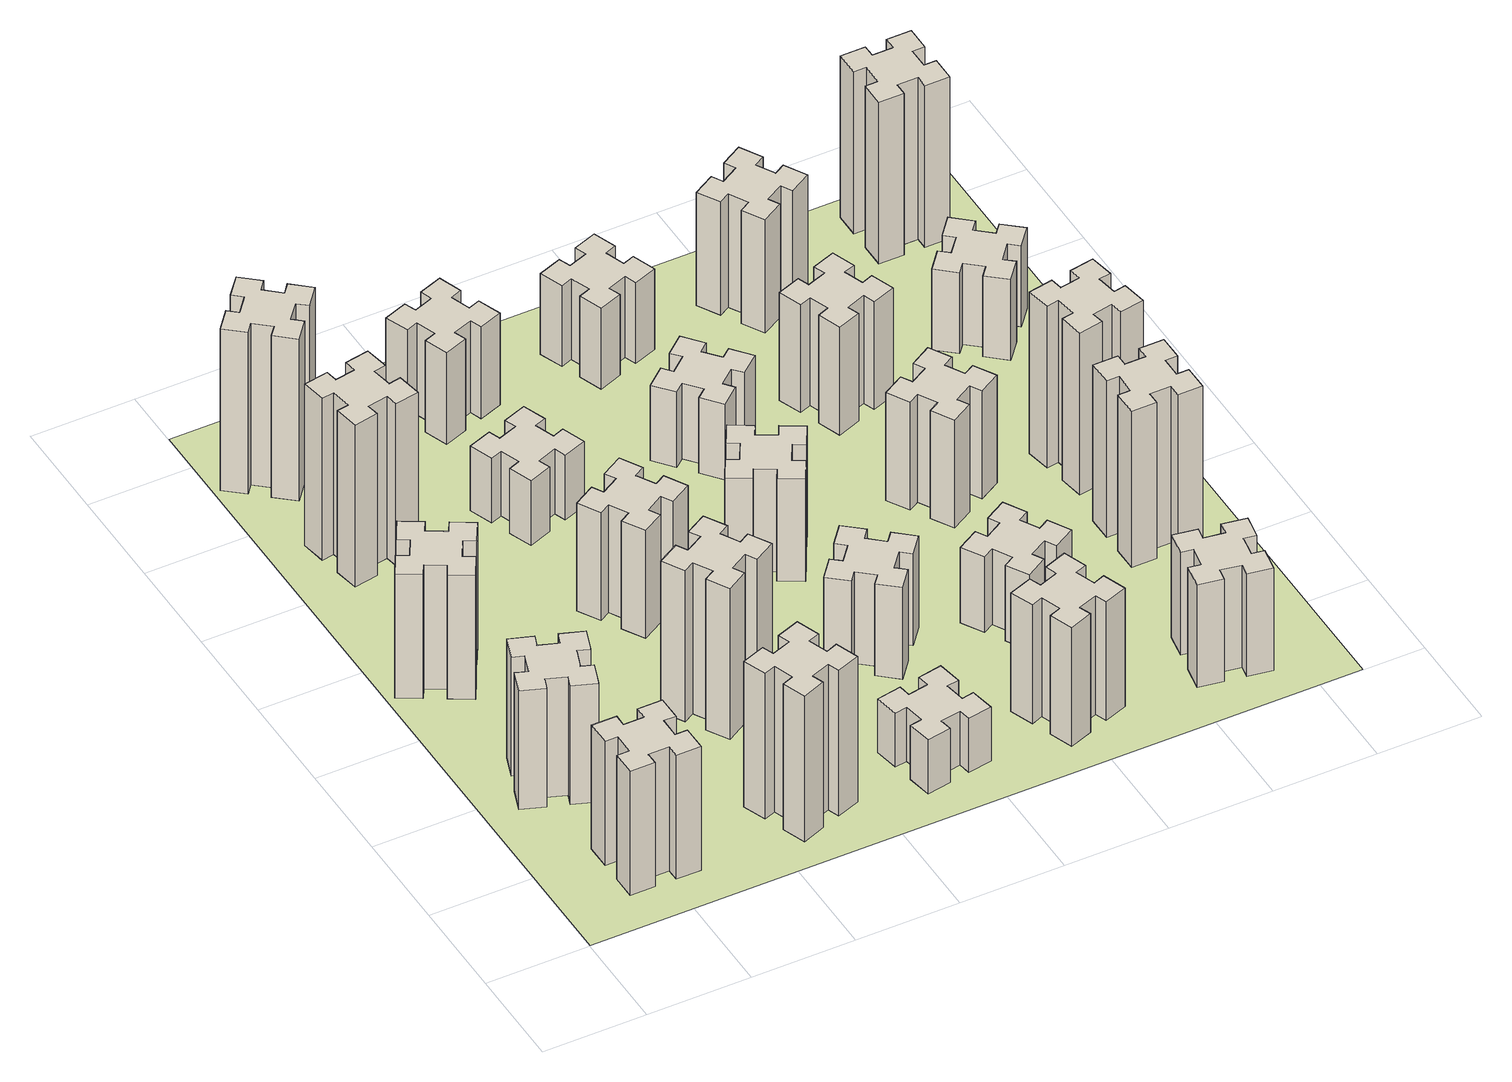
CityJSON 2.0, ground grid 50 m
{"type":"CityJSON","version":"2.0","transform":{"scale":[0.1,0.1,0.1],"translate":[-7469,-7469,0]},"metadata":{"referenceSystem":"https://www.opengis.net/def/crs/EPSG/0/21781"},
"CityObjects":{
"building1":{"type":"Building","attributes":{"class":"1000","function":"1000","usage":"1000","yearOfConstruction":2016,"roofType":"1000","measuredHeight":69,"storeysAboveGround":30,"storeysBelowGround":0},"geometry":[{"type":"Solid","lod":"1","boundaries":[[[[0,1,2,3,4,5,6,7,8,9,10,11,12,13,14,15,16,17,18,19]],[[17,16,20,21]],[[16,15,22,20]],[[15,14,23,22]],[[14,13,24,23]],[[13,12,25,24]],[[12,11,26,25]],[[11,10,27,26]],[[10,9,28,27]],[[9,8,29,28]],[[8,7,30,29]],[[7,6,31,30]],[[6,5,32,31]],[[5,4,33,32]],[[4,3,34,33]],[[3,2,35,34]],[[2,1,36,35]],[[1,0,37,36]],[[0,19,38,37]],[[19,18,39,38]],[[18,17,21,39]],[[24,25,26,27,28,29,30,31,32,33,34,35,36,37,38,39,21,20,22,23]]]]}]},
"building2":{"type":"Building","attributes":{"class":"1000","function":"1000","usage":"1000","yearOfConstruction":2016,"roofType":"1000","measuredHeight":66,"storeysAboveGround":30,"storeysBelowGround":0},"geometry":[{"type":"Solid","lod":"1","boundaries":[[[[40,41,42,43,44,45,46,47,48,49,50,51,52,53,54,55,56,57,58,59]],[[57,56,60,61]],[[56,55,62,60]],[[55,54,63,62]],[[54,53,64,63]],[[53,52,65,64]],[[52,51,66,65]],[[51,50,67,66]],[[50,49,68,67]],[[49,48,69,68]],[[48,47,70,69]],[[47,46,71,70]],[[46,45,72,71]],[[45,44,73,72]],[[44,43,74,73]],[[43,42,75,74]],[[42,41,76,75]],[[41,40,77,76]],[[40,59,78,77]],[[59,58,79,78]],[[58,57,61,79]],[[64,65,66,67,68,69,70,71,72,73,74,75,76,77,78,79,61,60,62,63]]]]}]},
"building3":{"type":"Building","attributes":{"class":"1000","function":"1000","usage":"1000","yearOfConstruction":2016,"roofType":"1000","measuredHeight":69,"storeysAboveGround":30,"storeysBelowGround":0},"geometry":[{"type":"Solid","lod":"1","boundaries":[[[[80,81,82,83,84,85,86,87,88,89,90,91,92,93,94,95,96,97,98,99]],[[97,96,100,101]],[[96,95,102,100]],[[95,94,103,102]],[[94,93,104,103]],[[93,92,105,104]],[[92,91,106,105]],[[91,90,107,106]],[[90,89,108,107]],[[89,88,109,108]],[[88,87,110,109]],[[87,86,111,110]],[[86,85,112,111]],[[85,84,113,112]],[[84,83,114,113]],[[83,82,115,114]],[[82,81,116,115]],[[81,80,117,116]],[[80,99,118,117]],[[99,98,119,118]],[[98,97,101,119]],[[104,105,106,107,108,109,110,111,112,113,114,115,116,117,118,119,101,100,102,103]]]]}]},
"building4":{"type":"Building","attributes":{"class":"1000","function":"1000","usage":"1000","yearOfConstruction":2016,"roofType":"1000","measuredHeight":90,"storeysAboveGround":30,"storeysBelowGround":0},"geometry":[{"type":"Solid","lod":"1","boundaries":[[[[120,121,122,123,124,125,126,127,128,129,130,131,132,133,134,135,136,137,138,139]],[[137,136,140,141]],[[136,135,142,140]],[[135,134,143,142]],[[134,133,144,143]],[[133,132,145,144]],[[132,131,146,145]],[[131,130,147,146]],[[130,129,148,147]],[[129,128,149,148]],[[128,127,150,149]],[[127,126,151,150]],[[126,125,152,151]],[[125,124,153,152]],[[124,123,154,153]],[[123,122,155,154]],[[122,121,156,155]],[[121,120,157,156]],[[120,139,158,157]],[[139,138,159,158]],[[138,137,141,159]],[[144,145,146,147,148,149,150,151,152,153,154,155,156,157,158,159,141,140,142,143]]]]}]},
"building5":{"type":"Building","attributes":{"class":"1000","function":"1000","usage":"1000","yearOfConstruction":2016,"roofType":"1000","measuredHeight":90,"storeysAboveGround":30,"storeysBelowGround":0},"geometry":[{"type":"Solid","lod":"1","boundaries":[[[[160,161,162,163,164,165,166,167,168,169,170,171,172,173,174,175,176,177,178,179]],[[177,176,180,181]],[[176,175,182,180]],[[175,174,183,182]],[[174,173,184,183]],[[173,172,185,184]],[[172,171,186,185]],[[171,170,187,186]],[[170,169,188,187]],[[169,168,189,188]],[[168,167,190,189]],[[167,166,191,190]],[[166,165,192,191]],[[165,164,193,192]],[[164,163,194,193]],[[163,162,195,194]],[[162,161,196,195]],[[161,160,197,196]],[[160,179,198,197]],[[179,178,199,198]],[[178,177,181,199]],[[184,185,186,187,188,189,190,191,192,193,194,195,196,197,198,199,181,180,182,183]]]]}]},
"building6":{"type":"Building","attributes":{"class":"1000","function":"1000","usage":"1000","yearOfConstruction":2016,"roofType":"1000","measuredHeight":81,"storeysAboveGround":30,"storeysBelowGround":0},"geometry":[{"type":"Solid","lod":"1","boundaries":[[[[200,201,202,203,204,205,206,207,208,209,210,211,212,213,214,215,216,217,218,219]],[[217,216,220,221]],[[216,215,222,220]],[[215,214,223,222]],[[214,213,224,223]],[[213,212,225,224]],[[212,211,226,225]],[[211,210,227,226]],[[210,209,228,227]],[[209,208,229,228]],[[208,207,230,229]],[[207,206,231,230]],[[206,205,232,231]],[[205,204,233,232]],[[204,203,234,233]],[[203,202,235,234]],[[202,201,236,235]],[[201,200,237,236]],[[200,219,238,237]],[[219,218,239,238]],[[218,217,221,239]],[[224,225,226,227,228,229,230,231,232,233,234,235,236,237,238,239,221,220,222,223]]]]}]},
"building7":{"type":"Building","attributes":{"class":"1000","function":"1000","usage":"1000","yearOfConstruction":2016,"roofType":"1000","measuredHeight":84,"storeysAboveGround":30,"storeysBelowGround":0},"geometry":[{"type":"Solid","lod":"1","boundaries":[[[[240,241,242,243,244,245,246,247,248,249,250,251,252,253,254,255,256,257,258,259]],[[257,256,260,261]],[[256,255,262,260]],[[255,254,263,262]],[[254,253,264,263]],[[253,252,265,264]],[[252,251,266,265]],[[251,250,267,266]],[[250,249,268,267]],[[249,248,269,268]],[[248,247,270,269]],[[247,246,271,270]],[[246,245,272,271]],[[245,244,273,272]],[[244,243,274,273]],[[243,242,275,274]],[[242,241,276,275]],[[241,240,277,276]],[[240,259,278,277]],[[259,258,279,278]],[[258,257,261,279]],[[264,265,266,267,268,269,270,271,272,273,274,275,276,277,278,279,261,260,262,263]]]]}]},
"building8":{"type":"Building","attributes":{"class":"1000","function":"1000","usage":"1000","yearOfConstruction":2016,"roofType":"1000","measuredHeight":60,"storeysAboveGround":30,"storeysBelowGround":0},"geometry":[{"type":"Solid","lod":"1","boundaries":[[[[280,281,282,283,284,285,286,287,288,289,290,291,292,293,294,295,296,297,298,299]],[[297,296,300,301]],[[296,295,302,300]],[[295,294,303,302]],[[294,293,304,303]],[[293,292,305,304]],[[292,291,306,305]],[[291,290,307,306]],[[290,289,308,307]],[[289,288,309,308]],[[288,287,310,309]],[[287,286,311,310]],[[286,285,312,311]],[[285,284,313,312]],[[284,283,314,313]],[[283,282,315,314]],[[282,281,316,315]],[[281,280,317,316]],[[280,299,318,317]],[[299,298,319,318]],[[298,297,301,319]],[[304,305,306,307,308,309,310,311,312,313,314,315,316,317,318,319,301,300,302,303]]]]}]},
"building9":{"type":"Building","attributes":{"class":"1000","function":"1000","usage":"1000","yearOfConstruction":2016,"roofType":"1000","measuredHeight":36,"storeysAboveGround":30,"storeysBelowGround":0},"geometry":[{"type":"Solid","lod":"1","boundaries":[[[[320,321,322,323,324,325,326,327,328,329,330,331,332,333,334,335,336,337,338,339]],[[337,336,340,341]],[[336,335,342,340]],[[335,334,343,342]],[[334,333,344,343]],[[333,332,345,344]],[[332,331,346,345]],[[331,330,347,346]],[[330,329,348,347]],[[329,328,349,348]],[[328,327,350,349]],[[327,326,351,350]],[[326,325,352,351]],[[325,324,353,352]],[[324,323,354,353]],[[323,322,355,354]],[[322,321,356,355]],[[321,320,357,356]],[[320,339,358,357]],[[339,338,359,358]],[[338,337,341,359]],[[344,345,346,347,348,349,350,351,352,353,354,355,356,357,358,359,341,340,342,343]]]]}]},
"building10":{"type":"Building","attributes":{"class":"1000","function":"1000","usage":"1000","yearOfConstruction":2016,"roofType":"1000","measuredHeight":30,"storeysAboveGround":30,"storeysBelowGround":0},"geometry":[{"type":"Solid","lod":"1","boundaries":[[[[360,361,362,363,364,365,366,367,368,369,370,371,372,373,374,375,376,377,378,379]],[[377,376,380,381]],[[376,375,382,380]],[[375,374,383,382]],[[374,373,384,383]],[[373,372,385,384]],[[372,371,386,385]],[[371,370,387,386]],[[370,369,388,387]],[[369,368,389,388]],[[368,367,390,389]],[[367,366,391,390]],[[366,365,392,391]],[[365,364,393,392]],[[364,363,394,393]],[[363,362,395,394]],[[362,361,396,395]],[[361,360,397,396]],[[360,379,398,397]],[[379,378,399,398]],[[378,377,381,399]],[[384,385,386,387,388,389,390,391,392,393,394,395,396,397,398,399,381,380,382,383]]]]}]},
"building11":{"type":"Building","attributes":{"class":"1000","function":"1000","usage":"1000","yearOfConstruction":2016,"roofType":"1000","measuredHeight":51,"storeysAboveGround":30,"storeysBelowGround":0},"geometry":[{"type":"Solid","lod":"1","boundaries":[[[[400,401,402,403,404,405,406,407,408,409,410,411,412,413,414,415,416,417,418,419]],[[417,416,420,421]],[[416,415,422,420]],[[415,414,423,422]],[[414,413,424,423]],[[413,412,425,424]],[[412,411,426,425]],[[411,410,427,426]],[[410,409,428,427]],[[409,408,429,428]],[[408,407,430,429]],[[407,406,431,430]],[[406,405,432,431]],[[405,404,433,432]],[[404,403,434,433]],[[403,402,435,434]],[[402,401,436,435]],[[401,400,437,436]],[[400,419,438,437]],[[419,418,439,438]],[[418,417,421,439]],[[424,425,426,427,428,429,430,431,432,433,434,435,436,437,438,439,421,420,422,423]]]]}]},
"building12":{"type":"Building","attributes":{"class":"1000","function":"1000","usage":"1000","yearOfConstruction":2016,"roofType":"1000","measuredHeight":51,"storeysAboveGround":30,"storeysBelowGround":0},"geometry":[{"type":"Solid","lod":"1","boundaries":[[[[440,441,442,443,444,445,446,447,448,449,450,451,452,453,454,455,456,457,458,459]],[[457,456,460,461]],[[456,455,462,460]],[[455,454,463,462]],[[454,453,464,463]],[[453,452,465,464]],[[452,451,466,465]],[[451,450,467,466]],[[450,449,468,467]],[[449,448,469,468]],[[448,447,470,469]],[[447,446,471,470]],[[446,445,472,471]],[[445,444,473,472]],[[444,443,474,473]],[[443,442,475,474]],[[442,441,476,475]],[[441,440,477,476]],[[440,459,478,477]],[[459,458,479,478]],[[458,457,461,479]],[[464,465,466,467,468,469,470,471,472,473,474,475,476,477,478,479,461,460,462,463]]]]}]},
"building13":{"type":"Building","attributes":{"class":"1000","function":"1000","usage":"1000","yearOfConstruction":2016,"roofType":"1000","measuredHeight":57,"storeysAboveGround":30,"storeysBelowGround":0},"geometry":[{"type":"Solid","lod":"1","boundaries":[[[[480,481,482,483,484,485,486,487,488,489,490,491,492,493,494,495,496,497,498,499]],[[497,496,500,501]],[[496,495,502,500]],[[495,494,503,502]],[[494,493,504,503]],[[493,492,505,504]],[[492,491,506,505]],[[491,490,507,506]],[[490,489,508,507]],[[489,488,509,508]],[[488,487,510,509]],[[487,486,511,510]],[[486,485,512,511]],[[485,484,513,512]],[[484,483,514,513]],[[483,482,515,514]],[[482,481,516,515]],[[481,480,517,516]],[[480,499,518,517]],[[499,498,519,518]],[[498,497,501,519]],[[504,505,506,507,508,509,510,511,512,513,514,515,516,517,518,519,501,500,502,503]]]]}]},
"building14":{"type":"Building","attributes":{"class":"1000","function":"1000","usage":"1000","yearOfConstruction":2016,"roofType":"1000","measuredHeight":66,"storeysAboveGround":30,"storeysBelowGround":0},"geometry":[{"type":"Solid","lod":"1","boundaries":[[[[520,521,522,523,524,525,526,527,528,529,530,531,532,533,534,535,536,537,538,539]],[[537,536,540,541]],[[536,535,542,540]],[[535,534,543,542]],[[534,533,544,543]],[[533,532,545,544]],[[532,531,546,545]],[[531,530,547,546]],[[530,529,548,547]],[[529,528,549,548]],[[528,527,550,549]],[[527,526,551,550]],[[526,525,552,551]],[[525,524,553,552]],[[524,523,554,553]],[[523,522,555,554]],[[522,521,556,555]],[[521,520,557,556]],[[520,539,558,557]],[[539,538,559,558]],[[538,537,541,559]],[[544,545,546,547,548,549,550,551,552,553,554,555,556,557,558,559,541,540,542,543]]]]}]},
"building15":{"type":"Building","attributes":{"class":"1000","function":"1000","usage":"1000","yearOfConstruction":2016,"roofType":"1000","measuredHeight":42,"storeysAboveGround":30,"storeysBelowGround":0},"geometry":[{"type":"Solid","lod":"1","boundaries":[[[[560,561,562,563,564,565,566,567,568,569,570,571,572,573,574,575,576,577,578,579]],[[577,576,580,581]],[[576,575,582,580]],[[575,574,583,582]],[[574,573,584,583]],[[573,572,585,584]],[[572,571,586,585]],[[571,570,587,586]],[[570,569,588,587]],[[569,568,589,588]],[[568,567,590,589]],[[567,566,591,590]],[[566,565,592,591]],[[565,564,593,592]],[[564,563,594,593]],[[563,562,595,594]],[[562,561,596,595]],[[561,560,597,596]],[[560,579,598,597]],[[579,578,599,598]],[[578,577,581,599]],[[584,585,586,587,588,589,590,591,592,593,594,595,596,597,598,599,581,580,582,583]]]]}]},
"building16":{"type":"Building","attributes":{"class":"1000","function":"1000","usage":"1000","yearOfConstruction":2016,"roofType":"1000","measuredHeight":45,"storeysAboveGround":30,"storeysBelowGround":0},"geometry":[{"type":"Solid","lod":"1","boundaries":[[[[600,601,602,603,604,605,606,607,608,609,610,611,612,613,614,615,616,617,618,619]],[[617,616,620,621]],[[616,615,622,620]],[[615,614,623,622]],[[614,613,624,623]],[[613,612,625,624]],[[612,611,626,625]],[[611,610,627,626]],[[610,609,628,627]],[[609,608,629,628]],[[608,607,630,629]],[[607,606,631,630]],[[606,605,632,631]],[[605,604,633,632]],[[604,603,634,633]],[[603,602,635,634]],[[602,601,636,635]],[[601,600,637,636]],[[600,619,638,637]],[[619,618,639,638]],[[618,617,621,639]],[[624,625,626,627,628,629,630,631,632,633,634,635,636,637,638,639,621,620,622,623]]]]}]},
"building17":{"type":"Building","attributes":{"class":"1000","function":"1000","usage":"1000","yearOfConstruction":2016,"roofType":"1000","measuredHeight":42,"storeysAboveGround":30,"storeysBelowGround":0},"geometry":[{"type":"Solid","lod":"1","boundaries":[[[[640,641,642,643,644,645,646,647,648,649,650,651,652,653,654,655,656,657,658,659]],[[657,656,660,661]],[[656,655,662,660]],[[655,654,663,662]],[[654,653,664,663]],[[653,652,665,664]],[[652,651,666,665]],[[651,650,667,666]],[[650,649,668,667]],[[649,648,669,668]],[[648,647,670,669]],[[647,646,671,670]],[[646,645,672,671]],[[645,644,673,672]],[[644,643,674,673]],[[643,642,675,674]],[[642,641,676,675]],[[641,640,677,676]],[[640,659,678,677]],[[659,658,679,678]],[[658,657,661,679]],[[664,665,666,667,668,669,670,671,672,673,674,675,676,677,678,679,661,660,662,663]]]]}]},
"building18":{"type":"Building","attributes":{"class":"1000","function":"1000","usage":"1000","yearOfConstruction":2016,"roofType":"1000","measuredHeight":60,"storeysAboveGround":30,"storeysBelowGround":0},"geometry":[{"type":"Solid","lod":"1","boundaries":[[[[680,681,682,683,684,685,686,687,688,689,690,691,692,693,694,695,696,697,698,699]],[[697,696,700,701]],[[696,695,702,700]],[[695,694,703,702]],[[694,693,704,703]],[[693,692,705,704]],[[692,691,706,705]],[[691,690,707,706]],[[690,689,708,707]],[[689,688,709,708]],[[688,687,710,709]],[[687,686,711,710]],[[686,685,712,711]],[[685,684,713,712]],[[684,683,714,713]],[[683,682,715,714]],[[682,681,716,715]],[[681,680,717,716]],[[680,699,718,717]],[[699,698,719,718]],[[698,697,701,719]],[[704,705,706,707,708,709,710,711,712,713,714,715,716,717,718,719,701,700,702,703]]]]}]},
"building19":{"type":"Building","attributes":{"class":"1000","function":"1000","usage":"1000","yearOfConstruction":2016,"roofType":"1000","measuredHeight":57,"storeysAboveGround":30,"storeysBelowGround":0},"geometry":[{"type":"Solid","lod":"1","boundaries":[[[[720,721,722,723,724,725,726,727,728,729,730,731,732,733,734,735,736,737,738,739]],[[737,736,740,741]],[[736,735,742,740]],[[735,734,743,742]],[[734,733,744,743]],[[733,732,745,744]],[[732,731,746,745]],[[731,730,747,746]],[[730,729,748,747]],[[729,728,749,748]],[[728,727,750,749]],[[727,726,751,750]],[[726,725,752,751]],[[725,724,753,752]],[[724,723,754,753]],[[723,722,755,754]],[[722,721,756,755]],[[721,720,757,756]],[[720,739,758,757]],[[739,738,759,758]],[[738,737,741,759]],[[744,745,746,747,748,749,750,751,752,753,754,755,756,757,758,759,741,740,742,743]]]]}]},
"building20":{"type":"Building","attributes":{"class":"1000","function":"1000","usage":"1000","yearOfConstruction":2016,"roofType":"1000","measuredHeight":60,"storeysAboveGround":30,"storeysBelowGround":0},"geometry":[{"type":"Solid","lod":"1","boundaries":[[[[760,761,762,763,764,765,766,767,768,769,770,771,772,773,774,775,776,777,778,779]],[[777,776,780,781]],[[776,775,782,780]],[[775,774,783,782]],[[774,773,784,783]],[[773,772,785,784]],[[772,771,786,785]],[[771,770,787,786]],[[770,769,788,787]],[[769,768,789,788]],[[768,767,790,789]],[[767,766,791,790]],[[766,765,792,791]],[[765,764,793,792]],[[764,763,794,793]],[[763,762,795,794]],[[762,761,796,795]],[[761,760,797,796]],[[760,779,798,797]],[[779,778,799,798]],[[778,777,781,799]],[[784,785,786,787,788,789,790,791,792,793,794,795,796,797,798,799,781,780,782,783]]]]}]},
"building21":{"type":"Building","attributes":{"class":"1000","function":"1000","usage":"1000","yearOfConstruction":2016,"roofType":"1000","measuredHeight":63,"storeysAboveGround":30,"storeysBelowGround":0},"geometry":[{"type":"Solid","lod":"1","boundaries":[[[[800,801,802,803,804,805,806,807,808,809,810,811,812,813,814,815,816,817,818,819]],[[817,816,820,821]],[[816,815,822,820]],[[815,814,823,822]],[[814,813,824,823]],[[813,812,825,824]],[[812,811,826,825]],[[811,810,827,826]],[[810,809,828,827]],[[809,808,829,828]],[[808,807,830,829]],[[807,806,831,830]],[[806,805,832,831]],[[805,804,833,832]],[[804,803,834,833]],[[803,802,835,834]],[[802,801,836,835]],[[801,800,837,836]],[[800,819,838,837]],[[819,818,839,838]],[[818,817,821,839]],[[824,825,826,827,828,829,830,831,832,833,834,835,836,837,838,839,821,820,822,823]]]]}]},
"building22":{"type":"Building","attributes":{"class":"1000","function":"1000","usage":"1000","yearOfConstruction":2016,"roofType":"1000","measuredHeight":87,"storeysAboveGround":30,"storeysBelowGround":0},"geometry":[{"type":"Solid","lod":"1","boundaries":[[[[840,841,842,843,844,845,846,847,848,849,850,851,852,853,854,855,856,857,858,859]],[[857,856,860,861]],[[856,855,862,860]],[[855,854,863,862]],[[854,853,864,863]],[[853,852,865,864]],[[852,851,866,865]],[[851,850,867,866]],[[850,849,868,867]],[[849,848,869,868]],[[848,847,870,869]],[[847,846,871,870]],[[846,845,872,871]],[[845,844,873,872]],[[844,843,874,873]],[[843,842,875,874]],[[842,841,876,875]],[[841,840,877,876]],[[840,859,878,877]],[[859,858,879,878]],[[858,857,861,879]],[[864,865,866,867,868,869,870,871,872,873,874,875,876,877,878,879,861,860,862,863]]]]}]},
"building23":{"type":"Building","attributes":{"class":"1000","function":"1000","usage":"1000","yearOfConstruction":2016,"roofType":"1000","measuredHeight":90,"storeysAboveGround":30,"storeysBelowGround":0},"geometry":[{"type":"Solid","lod":"1","boundaries":[[[[880,881,882,883,884,885,886,887,888,889,890,891,892,893,894,895,896,897,898,899]],[[897,896,900,901]],[[896,895,902,900]],[[895,894,903,902]],[[894,893,904,903]],[[893,892,905,904]],[[892,891,906,905]],[[891,890,907,906]],[[890,889,908,907]],[[889,888,909,908]],[[888,887,910,909]],[[887,886,911,910]],[[886,885,912,911]],[[885,884,913,912]],[[884,883,914,913]],[[883,882,915,914]],[[882,881,916,915]],[[881,880,917,916]],[[880,899,918,917]],[[899,898,919,918]],[[898,897,901,919]],[[904,905,906,907,908,909,910,911,912,913,914,915,916,917,918,919,901,900,902,903]]]]}]},
"building24":{"type":"Building","attributes":{"class":"1000","function":"1000","usage":"1000","yearOfConstruction":2016,"roofType":"1000","measuredHeight":45,"storeysAboveGround":30,"storeysBelowGround":0},"geometry":[{"type":"Solid","lod":"1","boundaries":[[[[920,921,922,923,924,925,926,927,928,929,930,931,932,933,934,935,936,937,938,939]],[[937,936,940,941]],[[936,935,942,940]],[[935,934,943,942]],[[934,933,944,943]],[[933,932,945,944]],[[932,931,946,945]],[[931,930,947,946]],[[930,929,948,947]],[[929,928,949,948]],[[928,927,950,949]],[[927,926,951,950]],[[926,925,952,951]],[[925,924,953,952]],[[924,923,954,953]],[[923,922,955,954]],[[922,921,956,955]],[[921,920,957,956]],[[920,939,958,957]],[[939,938,959,958]],[[938,937,941,959]],[[944,945,946,947,948,949,950,951,952,953,954,955,956,957,958,959,941,940,942,943]]]]}]},
"building25":{"type":"Building","attributes":{"class":"1000","function":"1000","usage":"1000","yearOfConstruction":2016,"roofType":"1000","measuredHeight":90,"storeysAboveGround":30,"storeysBelowGround":0},"geometry":[{"type":"Solid","lod":"1","boundaries":[[[[960,961,962,963,964,965,966,967,968,969,970,971,972,973,974,975,976,977,978,979]],[[977,976,980,981]],[[976,975,982,980]],[[975,974,983,982]],[[974,973,984,983]],[[973,972,985,984]],[[972,971,986,985]],[[971,970,987,986]],[[970,969,988,987]],[[969,968,989,988]],[[968,967,990,989]],[[967,966,991,990]],[[966,965,992,991]],[[965,964,993,992]],[[964,963,994,993]],[[963,962,995,994]],[[962,961,996,995]],[[961,960,997,996]],[[960,979,998,997]],[[979,978,999,998]],[[978,977,981,999]],[[984,985,986,987,988,989,990,991,992,993,994,995,996,997,998,999,981,980,982,983]]]]}]},
"landuse1":{"type":"LandUse","attributes":{"name":"plot1","function":"1010"},"geometry":[{"type":"MultiSurface","lod":"1","boundaries":[[[1000,1001,1002,1003]]]}]}
},
"vertices":[
[425,265,0],[525,265,0],[525,205,0],[645,205,0],[645,325,0],[585,325,0],[585,425,0],[645,425,0],[645,545,0],[525,545,0],[525,485,0],[425,485,0],[425,545,0],[305,545,0],[305,425,0],[365,425,0],[365,325,0],[305,325,0],[305,205,0],[425,205,0],[365,325,690],[305,325,690],[365,425,690],[305,425,690],[305,545,690],[425,545,690],[425,485,690],[525,485,690],[525,545,690],[645,545,690],[645,425,690],[585,425,690],[585,325,690],[645,325,690],[645,205,690],[525,205,690],[525,265,690],[425,265,690],[425,205,690],[305,205,690],
[289,1100,0],[255,1006,0],[199,1027,0],[157,914,0],[270,873,0],[291,929,0],[385,895,0],[364,839,0],[477,797,0],[518,910,0],[462,931,0],[496,1025,0],[552,1004,0],[593,1117,0],[480,1158,0],[460,1102,0],[366,1136,0],[387,1192,0],[274,1233,0],[233,1120,0],[366,1136,660],[387,1192,660],[460,1102,660],[480,1158,660],[593,1117,660],[552,1004,660],[496,1025,660],[462,931,660],[518,910,660],[477,797,660],[364,839,660],[385,895,660],[291,929,660],[270,873,660],[157,914,660],[199,1027,660],[255,1006,660],[289,1100,660],[233,1120,660],[274,1233,660],
[374,1926,0],[287,1976,0],[317,2028,0],[213,2088,0],[153,1984,0],[205,1954,0],[155,1867,0],[103,1897,0],[43,1793,0],[147,1733,0],[177,1785,0],[264,1735,0],[234,1683,0],[338,1623,0],[398,1727,0],[346,1757,0],[396,1844,0],[448,1814,0],[508,1918,0],[404,1978,0],[396,1844,690],[448,1814,690],[346,1757,690],[398,1727,690],[338,1623,690],[234,1683,690],[264,1735,690],[177,1785,690],[147,1733,690],[43,1793,690],[103,1897,690],[155,1867,690],[205,1954,690],[153,1984,690],[213,2088,690],[317,2028,690],[287,1976,690],[374,1926,690],[404,1978,690],[508,1918,690],
[405,2812,0],[307,2795,0],[297,2854,0],[178,2833,0],[199,2715,0],[258,2725,0],[276,2627,0],[217,2617,0],[237,2498,0],[356,2519,0],[345,2578,0],[444,2596,0],[454,2537,0],[572,2557,0],[551,2676,0],[492,2665,0],[475,2764,0],[534,2774,0],[513,2892,0],[395,2871,0],[475,2764,900],[534,2774,900],[492,2665,900],[551,2676,900],[572,2557,900],[454,2537,900],[444,2596,900],[345,2578,900],[356,2519,900],[237,2498,900],[217,2617,900],[276,2627,900],[258,2725,900],[199,2715,900],[178,2833,900],[297,2854,900],[307,2795,900],[405,2812,900],[395,2871,900],[513,2892,900],
[384,3387,0],[308,3452,0],[346,3498,0],[254,3575,0],[177,3483,0],[223,3444,0],[159,3368,0],[113,3406,0],[36,3314,0],[128,3237,0],[166,3283,0],[243,3219,0],[204,3173,0],[296,3096,0],[373,3188,0],[327,3226,0],[392,3303,0],[438,3264,0],[515,3356,0],[423,3433,0],[392,3303,900],[438,3264,900],[327,3226,900],[373,3188,900],[296,3096,900],[204,3173,900],[243,3219,900],[166,3283,900],[128,3237,900],[36,3314,900],[113,3406,900],[159,3368,900],[223,3444,900],[177,3483,900],[254,3575,900],[346,3498,900],[308,3452,900],[384,3387,900],[423,3433,900],[515,3356,900],
[1206,255,0],[1300,289,0],[1320,233,0],[1433,274,0],[1392,387,0],[1336,366,0],[1302,460,0],[1358,480,0],[1317,593,0],[1204,552,0],[1225,496,0],[1131,462,0],[1110,518,0],[997,477,0],[1039,364,0],[1095,385,0],[1129,291,0],[1073,270,0],[1114,157,0],[1227,199,0],[1129,291,810],[1073,270,810],[1095,385,810],[1039,364,810],[997,477,810],[1110,518,810],[1131,462,810],[1225,496,810],[1204,552,810],[1317,593,810],[1358,480,810],[1302,460,810],[1336,366,810],[1392,387,810],[1433,274,810],[1320,233,810],[1300,289,810],[1206,255,810],[1227,199,810],[1114,157,810],
[1204,1236,0],[1117,1186,0],[1087,1238,0],[983,1178,0],[1043,1074,0],[1095,1104,0],[1145,1017,0],[1093,987,0],[1153,883,0],[1257,943,0],[1227,995,0],[1314,1045,0],[1344,993,0],[1448,1053,0],[1388,1157,0],[1336,1127,0],[1286,1214,0],[1338,1244,0],[1278,1348,0],[1174,1288,0],[1286,1214,840],[1338,1244,840],[1336,1127,840],[1388,1157,840],[1448,1053,840],[1344,993,840],[1314,1045,840],[1227,995,840],[1257,943,840],[1153,883,840],[1093,987,840],[1145,1017,840],[1095,1104,840],[1043,1074,840],[983,1178,840],[1087,1238,840],[1117,1186,840],[1204,1236,840],[1174,1288,840],[1278,1348,840],
[1095,1844,0],[1145,1757,0],[1093,1727,0],[1153,1623,0],[1257,1683,0],[1227,1735,0],[1314,1785,0],[1344,1733,0],[1448,1793,0],[1388,1897,0],[1336,1867,0],[1286,1954,0],[1338,1984,0],[1278,2088,0],[1174,2028,0],[1204,1976,0],[1117,1926,0],[1087,1978,0],[983,1918,0],[1043,1814,0],[1117,1926,600],[1087,1978,600],[1204,1976,600],[1174,2028,600],[1278,2088,600],[1338,1984,600],[1286,1954,600],[1336,1867,600],[1388,1897,600],[1448,1793,600],[1344,1733,600],[1314,1785,600],[1227,1735,600],[1257,1683,600],[1153,1623,600],[1093,1727,600],[1145,1757,600],[1095,1844,600],[1043,1814,600],[983,1918,600],
[1125,2716,0],[1031,2682,0],[1010,2738,0],[897,2697,0],[939,2584,0],[995,2605,0],[1029,2511,0],[973,2490,0],[1014,2377,0],[1127,2419,0],[1106,2475,0],[1200,2509,0],[1220,2453,0],[1333,2494,0],[1292,2607,0],[1236,2586,0],[1202,2680,0],[1258,2700,0],[1217,2813,0],[1104,2772,0],[1202,2680,360],[1258,2700,360],[1236,2586,360],[1292,2607,360],[1333,2494,360],[1220,2453,360],[1200,2509,360],[1106,2475,360],[1127,2419,360],[1014,2377,360],[973,2490,360],[1029,2511,360],[995,2605,360],[939,2584,360],[897,2697,360],[1010,2738,360],[1031,2682,360],[1125,2716,360],[1104,2772,360],[1217,2813,360],
[1825,258,0],[1924,276,0],[1934,217,0],[2052,237,0],[2031,356,0],[1972,345,0],[1955,444,0],[2014,454,0],[1993,572,0],[1875,551,0],[1885,492,0],[1787,475,0],[1777,534,0],[1658,513,0],[1679,395,0],[1738,405,0],[1756,307,0],[1697,297,0],[1717,178,0],[1836,199,0],[1756,307,300],[1697,297,300],[1738,405,300],[1679,395,300],[1658,513,300],[1777,534,300],[1787,475,300],[1885,492,300],[1875,551,300],[1993,572,300],[2014,454,300],[1955,444,300],[1972,345,300],[2031,356,300],[2052,237,300],[1934,217,300],[1924,276,300],[1825,258,300],[1836,199,300],[1717,178,300],
[1125,3456,0],[1031,3422,0],[1010,3478,0],[897,3437,0],[939,3324,0],[995,3345,0],[1029,3251,0],[973,3230,0],[1014,3117,0],[1127,3159,0],[1106,3215,0],[1200,3249,0],[1220,3193,0],[1333,3234,0],[1292,3347,0],[1236,3326,0],[1202,3420,0],[1258,3440,0],[1217,3553,0],[1104,3512,0],[1202,3420,510],[1258,3440,510],[1236,3326,510],[1292,3347,510],[1333,3234,510],[1220,3193,510],[1200,3249,510],[1106,3215,510],[1127,3159,510],[1014,3117,510],[973,3230,510],[1029,3251,510],[995,3345,510],[939,3324,510],[897,3437,510],[1010,3478,510],[1031,3422,510],[1125,3456,510],[1104,3512,510],[1217,3553,510],
[1903,1224,0],[1839,1148,0],[1793,1186,0],[1716,1094,0],[1808,1017,0],[1846,1063,0],[1923,999,0],[1884,953,0],[1976,876,0],[2053,968,0],[2007,1006,0],[2072,1083,0],[2118,1044,0],[2195,1136,0],[2103,1213,0],[2064,1167,0],[1988,1232,0],[2026,1278,0],[1934,1355,0],[1857,1263,0],[1988,1232,510],[2026,1278,510],[2064,1167,510],[2103,1213,510],[2195,1136,510],[2118,1044,510],[2072,1083,510],[2007,1006,510],[2053,968,510],[1976,876,510],[1884,953,510],[1923,999,510],[1846,1063,510],[1808,1017,510],[1716,1094,510],[1793,1186,510],[1839,1148,510],[1903,1224,510],[1857,1263,510],[1934,1355,510],
[1785,1954,0],[1735,1867,0],[1683,1897,0],[1623,1793,0],[1727,1733,0],[1757,1785,0],[1844,1735,0],[1814,1683,0],[1918,1623,0],[1978,1727,0],[1926,1757,0],[1976,1844,0],[2028,1814,0],[2088,1918,0],[1984,1978,0],[1954,1926,0],[1867,1976,0],[1897,2028,0],[1793,2088,0],[1733,1984,0],[1867,1976,570],[1897,2028,570],[1954,1926,570],[1984,1978,570],[2088,1918,570],[2028,1814,570],[1976,1844,570],[1926,1757,570],[1978,1727,570],[1918,1623,570],[1814,1683,570],[1844,1735,570],[1757,1785,570],[1727,1733,570],[1623,1793,570],[1683,1897,570],[1735,1867,570],[1785,1954,570],[1733,1984,570],[1793,2088,570],
[2375,385,0],[2409,291,0],[2353,270,0],[2394,157,0],[2507,199,0],[2486,255,0],[2580,289,0],[2600,233,0],[2713,274,0],[2672,387,0],[2616,366,0],[2582,460,0],[2638,480,0],[2597,593,0],[2484,552,0],[2505,496,0],[2411,462,0],[2390,518,0],[2277,477,0],[2319,364,0],[2411,462,660],[2390,518,660],[2505,496,660],[2484,552,660],[2597,593,660],[2638,480,660],[2582,460,660],[2616,366,660],[2672,387,660],[2713,274,660],[2600,233,660],[2580,289,660],[2486,255,660],[2507,199,660],[2394,157,660],[2353,270,660],[2409,291,660],[2375,385,660],[2319,364,660],[2277,477,660],
[1988,2479,0],[2064,2543,0],[2103,2497,0],[2195,2574,0],[2118,2666,0],[2072,2628,0],[2007,2704,0],[2053,2743,0],[1976,2835,0],[1884,2758,0],[1923,2712,0],[1846,2647,0],[1808,2693,0],[1716,2616,0],[1793,2524,0],[1839,2563,0],[1903,2486,0],[1857,2448,0],[1934,2356,0],[2026,2433,0],[1903,2486,420],[1857,2448,420],[1839,2563,420],[1793,2524,420],[1716,2616,420],[1808,2693,420],[1846,2647,420],[1923,2712,420],[1884,2758,420],[1976,2835,420],[2053,2743,420],[2007,2704,420],[2072,2628,420],[2118,2666,420],[2195,2574,420],[2103,2497,420],[2064,2543,420],[1988,2479,420],[2026,2433,420],[1934,2356,420],
[1865,3456,0],[1771,3422,0],[1750,3478,0],[1637,3437,0],[1679,3324,0],[1735,3345,0],[1769,3251,0],[1713,3230,0],[1754,3117,0],[1867,3159,0],[1846,3215,0],[1940,3249,0],[1960,3193,0],[2073,3234,0],[2032,3347,0],[1976,3326,0],[1942,3420,0],[1998,3440,0],[1957,3553,0],[1844,3512,0],[1942,3420,450],[1998,3440,450],[1976,3326,450],[2032,3347,450],[2073,3234,450],[1960,3193,450],[1940,3249,450],[1846,3215,450],[1867,3159,450],[1754,3117,450],[1713,3230,450],[1769,3251,450],[1735,3345,450],[1679,3324,450],[1637,3437,450],[1750,3478,450],[1771,3422,450],[1865,3456,450],[1844,3512,450],[1957,3553,450],
[2607,895,0],[2694,945,0],[2724,893,0],[2828,953,0],[2768,1057,0],[2716,1027,0],[2666,1114,0],[2718,1144,0],[2658,1248,0],[2554,1188,0],[2584,1136,0],[2497,1086,0],[2467,1138,0],[2363,1078,0],[2423,974,0],[2475,1004,0],[2525,917,0],[2473,887,0],[2533,783,0],[2637,843,0],[2525,917,420],[2473,887,420],[2475,1004,420],[2423,974,420],[2363,1078,420],[2467,1138,420],[2497,1086,420],[2584,1136,420],[2554,1188,420],[2658,1248,420],[2718,1144,420],[2666,1114,420],[2716,1027,420],[2768,1057,420],[2828,953,420],[2724,893,420],[2694,945,420],[2607,895,420],[2637,843,420],[2533,783,420],
[2816,1867,0],[2766,1954,0],[2818,1984,0],[2758,2088,0],[2654,2028,0],[2684,1976,0],[2597,1926,0],[2567,1978,0],[2463,1918,0],[2523,1814,0],[2575,1844,0],[2625,1757,0],[2573,1727,0],[2633,1623,0],[2737,1683,0],[2707,1735,0],[2794,1785,0],[2824,1733,0],[2928,1793,0],[2868,1897,0],[2794,1785,600],[2824,1733,600],[2707,1735,600],[2737,1683,600],[2633,1623,600],[2573,1727,600],[2625,1757,600],[2575,1844,600],[2523,1814,600],[2463,1918,600],[2567,1978,600],[2597,1926,600],[2684,1976,600],[2654,2028,600],[2758,2088,600],[2818,1984,600],[2766,1954,600],[2816,1867,600],[2868,1897,600],[2928,1793,600],
[3335,307,0],[3352,405,0],[3411,395,0],[3432,513,0],[3314,534,0],[3304,475,0],[3205,492,0],[3216,551,0],[3097,572,0],[3077,454,0],[3136,444,0],[3118,345,0],[3059,356,0],[3038,237,0],[3157,217,0],[3167,276,0],[3265,258,0],[3255,199,0],[3373,178,0],[3394,297,0],[3265,258,570],[3255,199,570],[3167,276,570],[3157,217,570],[3038,237,570],[3059,356,570],[3118,345,570],[3136,444,570],[3077,454,570],[3097,572,570],[3216,551,570],[3205,492,570],[3304,475,570],[3314,534,570],[3432,513,570],[3411,395,570],[3352,405,570],[3335,307,570],[3394,297,570],[3373,178,570],
[2586,2475,0],[2680,2509,0],[2700,2453,0],[2813,2494,0],[2772,2607,0],[2716,2586,0],[2682,2680,0],[2738,2700,0],[2697,2813,0],[2584,2772,0],[2605,2716,0],[2511,2682,0],[2490,2738,0],[2377,2697,0],[2419,2584,0],[2475,2605,0],[2509,2511,0],[2453,2490,0],[2494,2377,0],[2607,2419,0],[2509,2511,600],[2453,2490,600],[2475,2605,600],[2419,2584,600],[2377,2697,600],[2490,2738,600],[2511,2682,600],[2605,2716,600],[2584,2772,600],[2697,2813,600],[2738,2700,600],[2682,2680,600],[2716,2586,600],[2772,2607,600],[2813,2494,600],[2700,2453,600],[2680,2509,600],[2586,2475,600],[2607,2419,600],[2494,2377,600],
[2716,3347,0],[2666,3434,0],[2718,3464,0],[2658,3568,0],[2554,3508,0],[2584,3456,0],[2497,3406,0],[2467,3458,0],[2363,3398,0],[2423,3294,0],[2475,3324,0],[2525,3237,0],[2473,3207,0],[2533,3103,0],[2637,3163,0],[2607,3215,0],[2694,3265,0],[2724,3213,0],[2828,3273,0],[2768,3377,0],[2694,3265,630],[2724,3213,630],[2607,3215,630],[2637,3163,630],[2533,3103,630],[2473,3207,630],[2525,3237,630],[2475,3324,630],[2423,3294,630],[2363,3398,630],[2467,3458,630],[2497,3406,630],[2584,3456,630],[2554,3508,630],[2658,3568,630],[2718,3464,630],[2666,3434,630],[2716,3347,630],[2768,3377,630],[2828,3273,630],
[3445,1165,0],[3445,1265,0],[3505,1265,0],[3505,1385,0],[3385,1385,0],[3385,1325,0],[3285,1325,0],[3285,1385,0],[3165,1385,0],[3165,1265,0],[3225,1265,0],[3225,1165,0],[3165,1165,0],[3165,1045,0],[3285,1045,0],[3285,1105,0],[3385,1105,0],[3385,1045,0],[3505,1045,0],[3505,1165,0],[3385,1105,870],[3385,1045,870],[3285,1105,870],[3285,1045,870],[3165,1045,870],[3165,1165,870],[3225,1165,870],[3225,1265,870],[3165,1265,870],[3165,1385,870],[3285,1385,870],[3285,1325,870],[3385,1325,870],[3385,1385,870],[3505,1385,870],[3505,1265,870],[3445,1265,870],[3445,1165,870],[3505,1165,870],[3505,1045,870],
[3365,1872,0],[3267,1855,0],[3257,1914,0],[3138,1893,0],[3159,1775,0],[3218,1785,0],[3236,1687,0],[3177,1677,0],[3197,1558,0],[3316,1579,0],[3305,1638,0],[3404,1656,0],[3414,1597,0],[3532,1617,0],[3511,1736,0],[3452,1725,0],[3435,1824,0],[3494,1834,0],[3473,1952,0],[3355,1931,0],[3435,1824,900],[3494,1834,900],[3452,1725,900],[3511,1736,900],[3532,1617,900],[3414,1597,900],[3404,1656,900],[3305,1638,900],[3316,1579,900],[3197,1558,900],[3177,1677,900],[3236,1687,900],[3218,1785,900],[3159,1775,900],[3138,1893,900],[3257,1914,900],[3267,1855,900],[3365,1872,900],[3355,1931,900],[3473,1952,900],
[3444,2747,0],[3368,2812,0],[3406,2858,0],[3314,2935,0],[3237,2843,0],[3283,2804,0],[3219,2728,0],[3173,2766,0],[3096,2674,0],[3188,2597,0],[3226,2643,0],[3303,2579,0],[3264,2533,0],[3356,2456,0],[3433,2548,0],[3387,2586,0],[3452,2663,0],[3498,2624,0],[3575,2716,0],[3483,2793,0],[3452,2663,450],[3498,2624,450],[3387,2586,450],[3433,2548,450],[3356,2456,450],[3264,2533,450],[3303,2579,450],[3226,2643,450],[3188,2597,450],[3096,2674,450],[3173,2766,450],[3219,2728,450],[3283,2804,450],[3237,2843,450],[3314,2935,450],[3406,2858,450],[3368,2812,450],[3444,2747,450],[3483,2793,450],[3575,2716,450],
[3285,3325,0],[3385,3325,0],[3385,3265,0],[3505,3265,0],[3505,3385,0],[3445,3385,0],[3445,3485,0],[3505,3485,0],[3505,3605,0],[3385,3605,0],[3385,3545,0],[3285,3545,0],[3285,3605,0],[3165,3605,0],[3165,3485,0],[3225,3485,0],[3225,3385,0],[3165,3385,0],[3165,3265,0],[3285,3265,0],[3225,3385,900],[3165,3385,900],[3225,3485,900],[3165,3485,900],[3165,3605,900],[3285,3605,900],[3285,3545,900],[3385,3545,900],[3385,3605,900],[3505,3605,900],[3505,3485,900],[3445,3485,900],[3445,3385,900],[3505,3385,900],[3505,3265,900],[3385,3265,900],[3385,3325,900],[3285,3325,900],[3285,3265,900],[3165,3265,900],
[5,3705,0],[3705,3705,0],[3705,5,0],[5,5,0]
]}
